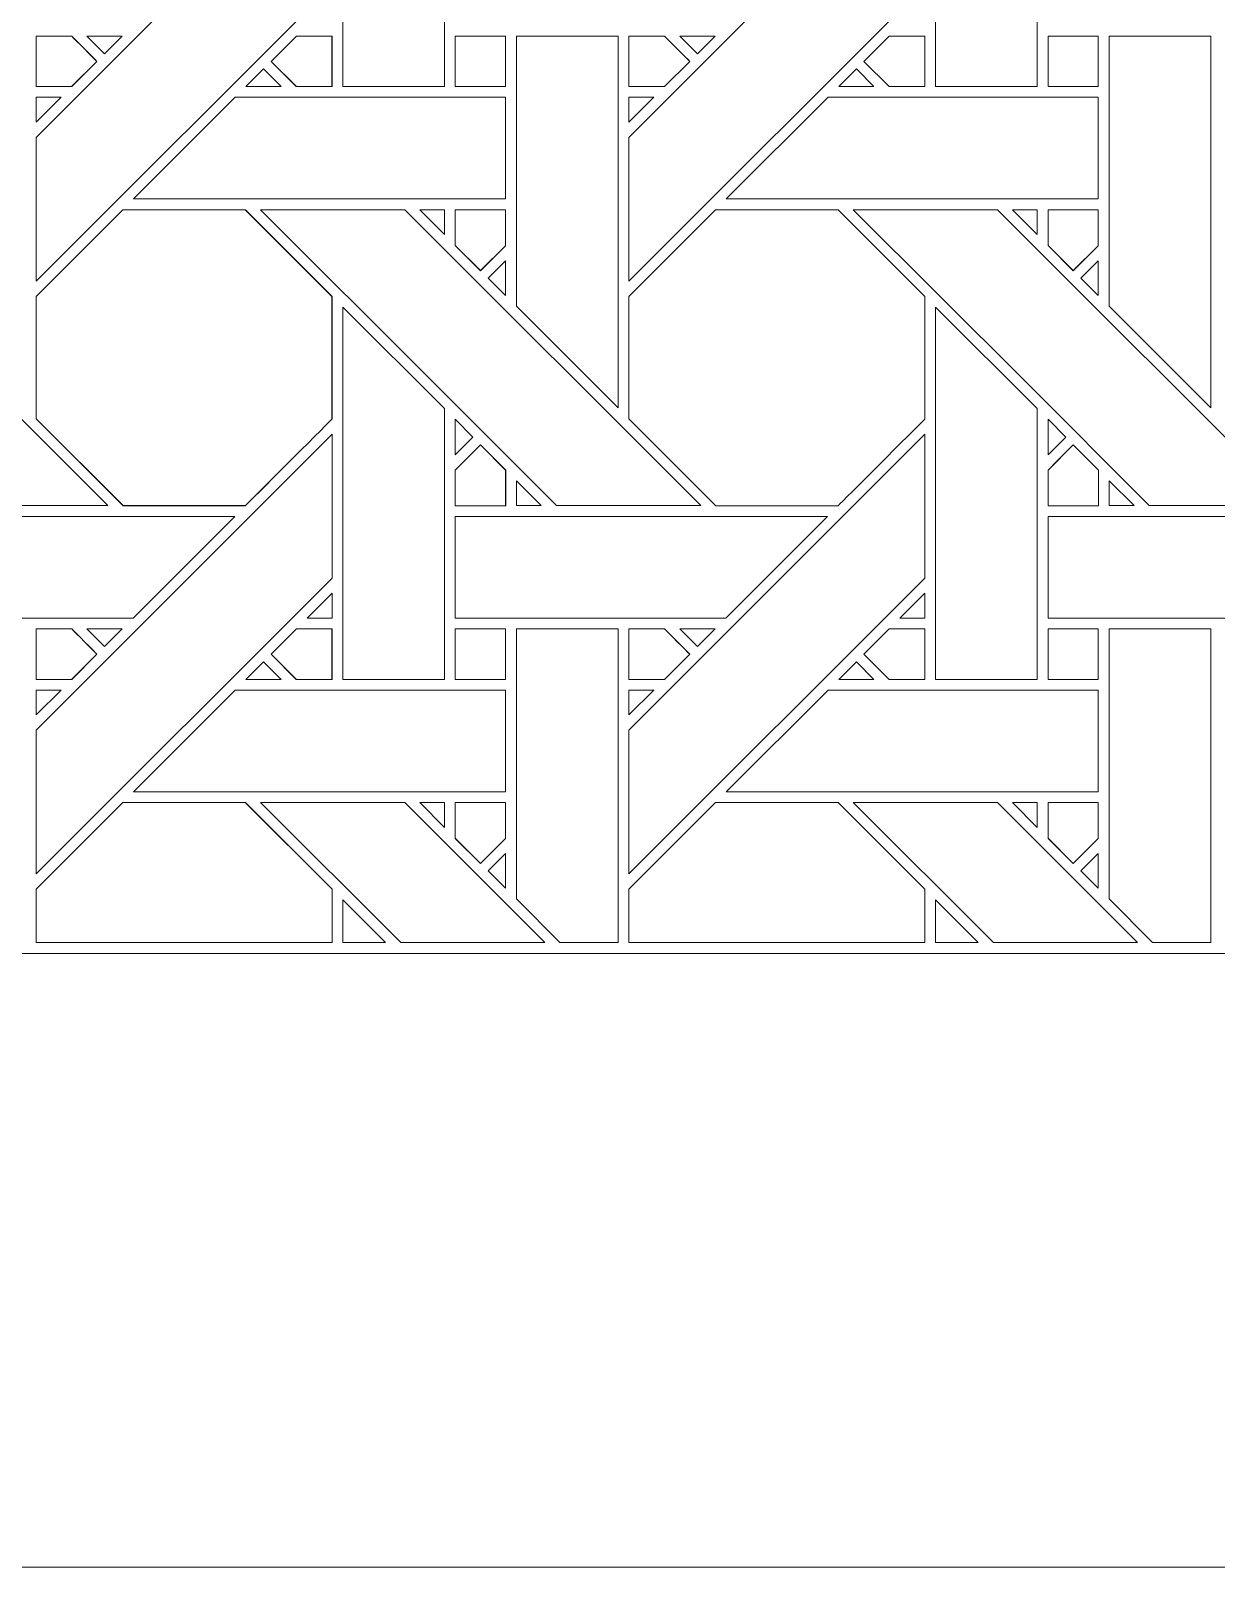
# Model space of a CAD drawing. Header units: inches. Extents: x 2.4 to 22.4, y -0.9 to 19.1.
# Drawn here: x 7.868 to 9.766, y -0.905 to 1.554 of the extents above; entities that cross this region are included whole.
import ezdxf

# ---------------------------------------------------------------- set-up
doc = ezdxf.new("R2010")
doc.units = ezdxf.units.IN
doc.header["$MEASUREMENT"] = 0
doc.layers.add('Design', color=7, linetype='Continuous', lineweight=0)

msp = doc.modelspace()

# ---------------------------------------------------------------- linework, layer by layer
at = {"layer": 'Design'}
for points, knots in [([(2.3829, 19.0948), (2.3829, 19.0948), (2.3829, -0.9052), (2.3829, -0.9052), (2.3829, -0.9052), (22.3829, -0.9052), (22.3829, -0.9052), (22.3829, -0.9052), (22.3829, 19.0948), (22.3829, 19.0948), (22.3829, 19.0948), (2.3829, 19.0948), (2.3829, 19.0948)], [0, 0, 0, 0, 1, 1, 1, 2, 2, 2, 3, 3, 3, 4, 4, 4, 4]), ([(3.3653, 18.1123), (3.3653, 18.1123), (3.3653, 0.0772), (3.3653, 0.0772), (3.3653, 0.0772), (21.4004, 0.0772), (21.4004, 0.0772), (21.4004, 0.0772), (21.4004, 18.1123), (21.4004, 18.1123), (21.4004, 18.1123), (3.3653, 18.1123), (3.3653, 18.1123)], [0, 0, 0, 0, 1, 1, 1, 2, 2, 2, 3, 3, 3, 4, 4, 4, 4]), ([(8.5303, 1.4646), (8.5303, 1.4646), (8.3676, 1.4646), (8.3676, 1.4646), (8.3676, 1.4646), (8.3676, 2.0604), (8.3676, 2.0604), (8.3676, 2.0604), (8.5303, 1.8983), (8.5303, 1.8983), (8.5303, 1.8983), (8.5303, 1.4646), (8.5303, 1.4646)], [0, 0, 0, 0, 1, 1, 1, 2, 2, 2, 3, 3, 3, 4, 4, 4, 4]), ([(9.4791, 1.4646), (9.4791, 1.4646), (9.3163, 1.4646), (9.3163, 1.4646), (9.3163, 1.4646), (9.3163, 2.0604), (9.3163, 2.0604), (9.3163, 2.0604), (9.4791, 1.8983), (9.4791, 1.8983), (9.4791, 1.8983), (9.4791, 1.4646), (9.4791, 1.4646)], [0, 0, 0, 0, 1, 1, 1, 2, 2, 2, 3, 3, 3, 4, 4, 4, 4]), ([(7.8768, 1.3833), (7.8768, 1.3833), (8.3504, 1.8569), (8.3504, 1.8569), (8.3504, 1.8569), (8.3504, 1.6268), (8.3504, 1.6268), (8.3504, 1.6268), (7.8768, 1.1532), (7.8768, 1.1532), (7.8768, 1.1532), (7.8768, 1.3833), (7.8768, 1.3833)], [0, 0, 0, 0, 1, 1, 1, 2, 2, 2, 3, 3, 3, 4, 4, 4, 4]), ([(8.8255, 1.3833), (8.8255, 1.3833), (9.2992, 1.8569), (9.2992, 1.8569), (9.2992, 1.8569), (9.2992, 1.6268), (9.2992, 1.6268), (9.2992, 1.6268), (8.8255, 1.1532), (8.8255, 1.1532), (8.8255, 1.1532), (8.8255, 1.3833), (8.8255, 1.3833)], [0, 0, 0, 0, 1, 1, 1, 2, 2, 2, 3, 3, 3, 4, 4, 4, 4]), ([(7.9337, 1.5453), (7.9389, 1.5401), (7.9696, 1.5093), (7.9741, 1.5049), (7.9741, 1.5049), (7.9336, 1.4645), (7.9336, 1.4645), (7.9336, 1.4645), (7.8767, 1.4645), (7.8767, 1.4645), (7.8767, 1.4645), (7.8767, 1.5453), (7.8767, 1.5453), (7.8767, 1.5453), (7.9337, 1.5453), (7.9337, 1.5453)], [0, 0, 0, 0, 1, 1, 1, 2, 2, 2, 3, 3, 3, 4, 4, 4, 5, 5, 5, 5]), ([(7.8768, 1.4646), (7.8768, 1.4646), (7.8768, 1.5454), (7.8768, 1.5454), (7.8768, 1.5454), (7.9338, 1.5454), (7.9338, 1.5454), (7.9391, 1.5402), (7.9698, 1.5093), (7.9742, 1.505), (7.9742, 1.505), (7.9337, 1.4646), (7.9337, 1.4646), (7.9337, 1.4646), (7.8768, 1.4646), (7.8768, 1.4646)], [0, 0, 0, 0, 1, 1, 1, 2, 2, 2, 3, 3, 3, 4, 4, 4, 5, 5, 5, 5]), ([(7.9582, 1.5454), (7.9582, 1.5454), (8.0146, 1.5454), (8.0146, 1.5454), (8.0146, 1.5454), (7.9864, 1.5172), (7.9864, 1.5172), (7.9864, 1.5172), (7.9582, 1.5454), (7.9582, 1.5454)], [0, 0, 0, 0, 1, 1, 1, 2, 2, 2, 3, 3, 3, 3]), ([(8.2932, 1.4645), (8.2932, 1.4645), (8.2529, 1.5048), (8.2529, 1.5048), (8.2529, 1.5048), (8.2933, 1.5453), (8.2933, 1.5453), (8.2933, 1.5453), (8.3503, 1.5453), (8.3503, 1.5453), (8.3503, 1.5453), (8.3503, 1.4645), (8.3503, 1.4645), (8.3503, 1.4645), (8.2932, 1.4645), (8.2932, 1.4645)], [0, 0, 0, 0, 1, 1, 1, 2, 2, 2, 3, 3, 3, 4, 4, 4, 5, 5, 5, 5]), ([(8.253, 1.505), (8.253, 1.505), (8.2934, 1.5454), (8.2934, 1.5454), (8.2934, 1.5454), (8.3504, 1.5454), (8.3504, 1.5454), (8.3504, 1.5454), (8.3504, 1.4646), (8.3504, 1.4646), (8.3504, 1.4646), (8.2933, 1.4646), (8.2933, 1.4646), (8.2933, 1.4646), (8.253, 1.505), (8.253, 1.505)], [0, 0, 0, 0, 1, 1, 1, 2, 2, 2, 3, 3, 3, 4, 4, 4, 5, 5, 5, 5]), ([(8.5475, 1.5453), (8.5475, 1.5453), (8.6278, 1.5453), (8.6278, 1.5453), (8.6278, 1.5453), (8.6278, 1.4645), (8.6278, 1.4645), (8.6278, 1.4645), (8.5475, 1.4645), (8.5475, 1.4645), (8.5475, 1.4645), (8.5475, 1.5453), (8.5475, 1.5453)], [0, 0, 0, 0, 1, 1, 1, 2, 2, 2, 3, 3, 3, 4, 4, 4, 4]), ([(8.5476, 1.4646), (8.5476, 1.4646), (8.5476, 1.5454), (8.5476, 1.5454), (8.5476, 1.5454), (8.6279, 1.5454), (8.6279, 1.5454), (8.6279, 1.5454), (8.6279, 1.4646), (8.6279, 1.4646), (8.6279, 1.4646), (8.5476, 1.4646), (8.5476, 1.4646)], [0, 0, 0, 0, 1, 1, 1, 2, 2, 2, 3, 3, 3, 4, 4, 4, 4]), ([(8.8083, 1.5454), (8.8083, 1.5454), (8.8083, 0.9503), (8.8083, 0.9503), (8.8083, 0.9503), (8.6454, 1.1132), (8.6454, 1.1132), (8.6454, 1.1132), (8.6454, 1.5454), (8.6454, 1.5454), (8.6454, 1.5454), (8.8083, 1.5454), (8.8083, 1.5454)], [0, 0, 0, 0, 1, 1, 1, 2, 2, 2, 3, 3, 3, 4, 4, 4, 4]), ([(8.8825, 1.5453), (8.8825, 1.5453), (8.9229, 1.505), (8.9229, 1.505), (8.9229, 1.505), (8.8824, 1.4645), (8.8824, 1.4645), (8.8824, 1.4645), (8.8255, 1.4645), (8.8255, 1.4645), (8.8255, 1.4645), (8.8255, 1.5453), (8.8255, 1.5453), (8.8255, 1.5453), (8.8825, 1.5453), (8.8825, 1.5453)], [0, 0, 0, 0, 1, 1, 1, 2, 2, 2, 3, 3, 3, 4, 4, 4, 5, 5, 5, 5]), ([(8.8255, 1.4645), (8.8255, 1.4645), (8.8255, 1.5453), (8.8255, 1.5453), (8.8255, 1.5453), (8.8825, 1.5453), (8.8825, 1.5453), (8.8879, 1.54), (8.9186, 1.5092), (8.9229, 1.505), (8.9229, 1.505), (8.8824, 1.4645), (8.8824, 1.4645), (8.8824, 1.4645), (8.8255, 1.4645), (8.8255, 1.4645)], [0, 0, 0, 0, 1, 1, 1, 2, 2, 2, 3, 3, 3, 4, 4, 4, 5, 5, 5, 5]), ([(8.9069, 1.5454), (8.9069, 1.5454), (8.9634, 1.5454), (8.9634, 1.5454), (8.9634, 1.5454), (8.9351, 1.5172), (8.9351, 1.5172), (8.9351, 1.5172), (8.9069, 1.5454), (8.9069, 1.5454)], [0, 0, 0, 0, 1, 1, 1, 2, 2, 2, 3, 3, 3, 3]), ([(9.242, 1.4645), (9.242, 1.4645), (9.2016, 1.5048), (9.2016, 1.5048), (9.2016, 1.5048), (9.242, 1.5453), (9.242, 1.5453), (9.242, 1.5453), (9.2991, 1.5453), (9.2991, 1.5453), (9.2991, 1.5453), (9.2991, 1.4645), (9.2991, 1.4645), (9.2991, 1.4645), (9.242, 1.4645), (9.242, 1.4645)], [0, 0, 0, 0, 1, 1, 1, 2, 2, 2, 3, 3, 3, 4, 4, 4, 5, 5, 5, 5]), ([(9.2017, 1.505), (9.2017, 1.505), (9.2421, 1.5454), (9.2421, 1.5454), (9.2421, 1.5454), (9.2992, 1.5454), (9.2992, 1.5454), (9.2992, 1.5454), (9.2992, 1.4646), (9.2992, 1.4646), (9.2992, 1.4646), (9.242, 1.4646), (9.242, 1.4646), (9.242, 1.4646), (9.2017, 1.505), (9.2017, 1.505)], [0, 0, 0, 0, 1, 1, 1, 2, 2, 2, 3, 3, 3, 4, 4, 4, 5, 5, 5, 5]), ([(9.4963, 1.5454), (9.4963, 1.5454), (9.5766, 1.5454), (9.5766, 1.5454), (9.5766, 1.5454), (9.5766, 1.4645), (9.5766, 1.4645), (9.5766, 1.4645), (9.4963, 1.4645), (9.4963, 1.4645), (9.4963, 1.4645), (9.4963, 1.5454), (9.4963, 1.5454)], [0, 0, 0, 0, 1, 1, 1, 2, 2, 2, 3, 3, 3, 4, 4, 4, 4]), ([(9.4963, 1.4645), (9.4963, 1.4645), (9.4963, 1.5454), (9.4963, 1.5454), (9.4963, 1.5454), (9.5766, 1.5454), (9.5766, 1.5454), (9.5766, 1.5454), (9.5766, 1.4645), (9.5766, 1.4645), (9.5766, 1.4645), (9.4963, 1.4645), (9.4963, 1.4645)], [0, 0, 0, 0, 1, 1, 1, 2, 2, 2, 3, 3, 3, 4, 4, 4, 4]), ([(9.7571, 1.5454), (9.7571, 1.5454), (9.7571, 0.9503), (9.7571, 0.9503), (9.7571, 0.9503), (9.5942, 1.1132), (9.5942, 1.1132), (9.5942, 1.1132), (9.5942, 1.5454), (9.5942, 1.5454), (9.5942, 1.5454), (9.7571, 1.5454), (9.7571, 1.5454)], [0, 0, 0, 0, 1, 1, 1, 2, 2, 2, 3, 3, 3, 4, 4, 4, 4]), ([(8.2691, 1.4646), (8.2691, 1.4646), (8.2126, 1.4646), (8.2126, 1.4646), (8.2126, 1.4646), (8.2409, 1.4929), (8.2409, 1.4929), (8.2409, 1.4929), (8.2691, 1.4646), (8.2691, 1.4646)], [0, 0, 0, 0, 1, 1, 1, 2, 2, 2, 3, 3, 3, 3]), ([(9.2178, 1.4646), (9.2178, 1.4646), (9.1613, 1.4646), (9.1613, 1.4646), (9.1613, 1.4646), (9.1896, 1.4929), (9.1896, 1.4929), (9.1896, 1.4929), (9.2178, 1.4646), (9.2178, 1.4646)], [0, 0, 0, 0, 1, 1, 1, 2, 2, 2, 3, 3, 3, 3]), ([(7.9166, 1.4475), (7.9166, 1.4475), (7.8768, 1.4076), (7.8768, 1.4076), (7.8768, 1.4076), (7.8768, 1.4475), (7.8768, 1.4475), (7.8768, 1.4475), (7.9166, 1.4475), (7.9166, 1.4475)], [0, 0, 0, 0, 1, 1, 1, 2, 2, 2, 3, 3, 3, 3]), ([(8.0326, 1.2847), (8.0326, 1.2847), (8.1955, 1.4475), (8.1955, 1.4475), (8.1955, 1.4475), (8.6279, 1.4475), (8.6279, 1.4475), (8.6279, 1.4475), (8.6279, 1.2847), (8.6279, 1.2847), (8.6279, 1.2847), (8.0326, 1.2847), (8.0326, 1.2847)], [0, 0, 0, 0, 1, 1, 1, 2, 2, 2, 3, 3, 3, 4, 4, 4, 4]), ([(8.8653, 1.4475), (8.8653, 1.4475), (8.8255, 1.4076), (8.8255, 1.4076), (8.8255, 1.4076), (8.8255, 1.4475), (8.8255, 1.4475), (8.8255, 1.4475), (8.8653, 1.4475), (8.8653, 1.4475)], [0, 0, 0, 0, 1, 1, 1, 2, 2, 2, 3, 3, 3, 3]), ([(8.9813, 1.2847), (8.9813, 1.2847), (9.1442, 1.4475), (9.1442, 1.4475), (9.1442, 1.4475), (9.5766, 1.4475), (9.5766, 1.4475), (9.5766, 1.4475), (9.5766, 1.2847), (9.5766, 1.2847), (9.5766, 1.2847), (8.9813, 1.2847), (8.9813, 1.2847)], [0, 0, 0, 0, 1, 1, 1, 2, 2, 2, 3, 3, 3, 4, 4, 4, 4]), ([(7.5616, 0.9938), (7.5616, 0.9938), (7.2872, 1.2675), (7.2872, 1.2675), (7.2872, 1.2675), (7.5181, 1.2675), (7.5181, 1.2675), (7.5181, 1.2675), (7.9918, 0.7939), (7.9918, 0.7939), (7.9918, 0.7939), (7.7607, 0.7939), (7.7607, 0.7939), (7.7607, 0.7939), (7.5616, 0.9938), (7.5616, 0.9938)], [0, 0, 0, 0, 1, 1, 1, 2, 2, 2, 3, 3, 3, 4, 4, 4, 5, 5, 5, 5]), ([(7.8767, 0.933), (7.8767, 0.933), (7.8767, 1.1287), (7.8767, 1.1287), (7.8767, 1.1287), (8.0154, 1.2674), (8.0154, 1.2674), (8.0154, 1.2674), (8.2116, 1.2674), (8.2116, 1.2674), (8.2116, 1.2674), (8.3503, 1.1287), (8.3503, 1.1287), (8.3503, 1.1287), (8.3503, 0.9324), (8.3503, 0.9324), (8.3325, 0.9145), (8.2206, 0.8028), (8.2116, 0.7938), (8.2116, 0.7938), (8.0159, 0.7938), (8.0159, 0.7938), (8.0159, 0.7938), (7.8767, 0.933), (7.8767, 0.933)], [0, 0, 0, 0, 1, 1, 1, 2, 2, 2, 3, 3, 3, 4, 4, 4, 5, 5, 5, 6, 6, 6, 7, 7, 7, 8, 8, 8, 8]), ([(7.8768, 0.9331), (7.8768, 0.9331), (7.8768, 1.1288), (7.8768, 1.1288), (7.8768, 1.1288), (8.0155, 1.2675), (8.0155, 1.2675), (8.0155, 1.2675), (8.2117, 1.2675), (8.2117, 1.2675), (8.2117, 1.2675), (8.3504, 1.1288), (8.3504, 1.1288), (8.3504, 1.1288), (8.3504, 0.9326), (8.3504, 0.9326), (8.3324, 0.9144), (8.2205, 0.8027), (8.2117, 0.7939), (8.2117, 0.7939), (8.016, 0.7939), (8.016, 0.7939), (8.016, 0.7939), (7.8768, 0.9331), (7.8768, 0.9331)], [0, 0, 0, 0, 1, 1, 1, 2, 2, 2, 3, 3, 3, 4, 4, 4, 5, 5, 5, 6, 6, 6, 7, 7, 7, 8, 8, 8, 8]), ([(8.5103, 0.9938), (8.5103, 0.9938), (8.2359, 1.2675), (8.2359, 1.2675), (8.2359, 1.2675), (8.4669, 1.2675), (8.4669, 1.2675), (8.4669, 1.2675), (8.9405, 0.7939), (8.9405, 0.7939), (8.9405, 0.7939), (8.7095, 0.7939), (8.7095, 0.7939), (8.7095, 0.7939), (8.5103, 0.9938), (8.5103, 0.9938)], [0, 0, 0, 0, 1, 1, 1, 2, 2, 2, 3, 3, 3, 4, 4, 4, 5, 5, 5, 5]), ([(8.5304, 1.2675), (8.5304, 1.2675), (8.5304, 1.2277), (8.5304, 1.2277), (8.5304, 1.2277), (8.491, 1.2675), (8.491, 1.2675), (8.491, 1.2675), (8.5304, 1.2675), (8.5304, 1.2675)], [0, 0, 0, 0, 1, 1, 1, 2, 2, 2, 3, 3, 3, 3]), ([(8.6278, 1.2674), (8.6278, 1.2674), (8.6278, 1.2098), (8.6278, 1.2098), (8.6278, 1.2098), (8.5879, 1.1698), (8.5879, 1.1698), (8.5879, 1.1698), (8.5475, 1.2102), (8.5475, 1.2102), (8.5475, 1.2102), (8.5475, 1.2674), (8.5475, 1.2674), (8.5475, 1.2674), (8.6278, 1.2674), (8.6278, 1.2674)], [0, 0, 0, 0, 1, 1, 1, 2, 2, 2, 3, 3, 3, 4, 4, 4, 5, 5, 5, 5]), ([(8.588, 1.17), (8.588, 1.17), (8.5476, 1.2103), (8.5476, 1.2103), (8.5476, 1.2103), (8.5476, 1.2675), (8.5476, 1.2675), (8.5476, 1.2675), (8.6279, 1.2675), (8.6279, 1.2675), (8.6279, 1.2675), (8.6279, 1.2099), (8.6279, 1.2099), (8.6279, 1.2099), (8.588, 1.17), (8.588, 1.17)], [0, 0, 0, 0, 1, 1, 1, 2, 2, 2, 3, 3, 3, 4, 4, 4, 5, 5, 5, 5]), ([(8.8254, 0.933), (8.8254, 0.933), (8.8254, 1.1287), (8.8254, 1.1287), (8.8254, 1.1287), (8.9641, 1.2674), (8.9641, 1.2674), (8.9641, 1.2674), (9.1603, 1.2674), (9.1603, 1.2674), (9.1603, 1.2674), (9.2991, 1.1287), (9.2991, 1.1287), (9.2991, 1.1287), (9.2991, 0.9325), (9.2991, 0.9325), (9.2813, 0.9146), (9.1694, 0.8028), (9.1604, 0.7938), (9.1604, 0.7938), (8.9647, 0.7938), (8.9647, 0.7938), (8.9647, 0.7938), (8.8254, 0.933), (8.8254, 0.933)], [0, 0, 0, 0, 1, 1, 1, 2, 2, 2, 3, 3, 3, 4, 4, 4, 5, 5, 5, 6, 6, 6, 7, 7, 7, 8, 8, 8, 8]), ([(8.8255, 0.9331), (8.8255, 0.9331), (8.8255, 1.1288), (8.8255, 1.1288), (8.8255, 1.1288), (8.9642, 1.2675), (8.9642, 1.2675), (8.9642, 1.2675), (9.1604, 1.2675), (9.1604, 1.2675), (9.1604, 1.2675), (9.2991, 1.1287), (9.2991, 1.1287), (9.2991, 1.1287), (9.2991, 0.9325), (9.2991, 0.9325), (9.2813, 0.9146), (9.1694, 0.8028), (9.1604, 0.7938), (9.1604, 0.7938), (8.9647, 0.7938), (8.9647, 0.7938), (8.9647, 0.7938), (8.8255, 0.9331), (8.8255, 0.9331)], [0, 0, 0, 0, 1, 1, 1, 2, 2, 2, 3, 3, 3, 4, 4, 4, 5, 5, 5, 6, 6, 6, 7, 7, 7, 8, 8, 8, 8]), ([(9.459, 0.9938), (9.459, 0.9938), (9.1847, 1.2675), (9.1847, 1.2675), (9.1847, 1.2675), (9.4156, 1.2675), (9.4156, 1.2675), (9.4156, 1.2675), (9.8892, 0.7939), (9.8892, 0.7939), (9.8892, 0.7939), (9.6582, 0.7939), (9.6582, 0.7939), (9.6582, 0.7939), (9.459, 0.9938), (9.459, 0.9938)], [0, 0, 0, 0, 1, 1, 1, 2, 2, 2, 3, 3, 3, 4, 4, 4, 5, 5, 5, 5]), ([(9.4791, 1.2675), (9.4791, 1.2675), (9.4791, 1.2277), (9.4791, 1.2277), (9.4791, 1.2277), (9.4397, 1.2675), (9.4397, 1.2675), (9.4397, 1.2675), (9.4791, 1.2675), (9.4791, 1.2675)], [0, 0, 0, 0, 1, 1, 1, 2, 2, 2, 3, 3, 3, 3]), ([(9.5766, 1.2675), (9.5766, 1.2675), (9.5766, 1.2099), (9.5766, 1.2099), (9.5766, 1.2099), (9.5366, 1.1698), (9.5366, 1.1698), (9.5366, 1.1698), (9.4963, 1.2102), (9.4963, 1.2102), (9.4963, 1.2102), (9.4963, 1.2675), (9.4963, 1.2675), (9.4963, 1.2675), (9.5766, 1.2675), (9.5766, 1.2675)], [0, 0, 0, 0, 1, 1, 1, 2, 2, 2, 3, 3, 3, 4, 4, 4, 5, 5, 5, 5]), ([(9.5367, 1.17), (9.5367, 1.17), (9.4963, 1.2102), (9.4963, 1.2102), (9.4963, 1.2102), (9.4963, 1.2675), (9.4963, 1.2675), (9.4963, 1.2675), (9.5766, 1.2675), (9.5766, 1.2675), (9.5766, 1.2675), (9.5766, 1.2099), (9.5766, 1.2099), (9.5766, 1.2099), (9.5367, 1.17), (9.5367, 1.17)], [0, 0, 0, 0, 1, 1, 1, 2, 2, 2, 3, 3, 3, 4, 4, 4, 5, 5, 5, 5]), ([(8.6279, 1.1857), (8.6279, 1.1857), (8.6279, 1.1305), (8.6279, 1.1305), (8.6279, 1.1305), (8.6001, 1.1579), (8.6001, 1.1579), (8.6001, 1.1579), (8.6279, 1.1857), (8.6279, 1.1857)], [0, 0, 0, 0, 1, 1, 1, 2, 2, 2, 3, 3, 3, 3]), ([(9.5766, 1.1857), (9.5766, 1.1857), (9.5766, 1.1305), (9.5766, 1.1305), (9.5766, 1.1305), (9.5488, 1.1579), (9.5488, 1.1579), (9.5488, 1.1579), (9.5766, 1.1857), (9.5766, 1.1857)], [0, 0, 0, 0, 1, 1, 1, 2, 2, 2, 3, 3, 3, 3]), ([(8.5303, 0.5159), (8.5303, 0.5159), (8.3676, 0.5159), (8.3676, 0.5159), (8.3676, 0.5159), (8.3676, 1.1117), (8.3676, 1.1117), (8.3676, 1.1117), (8.5303, 0.9495), (8.5303, 0.9495), (8.5303, 0.9495), (8.5303, 0.5159), (8.5303, 0.5159)], [0, 0, 0, 0, 1, 1, 1, 2, 2, 2, 3, 3, 3, 4, 4, 4, 4]), ([(9.4791, 0.5159), (9.4791, 0.5159), (9.3163, 0.5159), (9.3163, 0.5159), (9.3163, 0.5159), (9.3163, 1.1117), (9.3163, 1.1117), (9.3163, 1.1117), (9.4791, 0.9495), (9.4791, 0.9495), (9.4791, 0.9495), (9.4791, 0.5159), (9.4791, 0.5159)], [0, 0, 0, 0, 1, 1, 1, 2, 2, 2, 3, 3, 3, 4, 4, 4, 4]), ([(8.5476, 0.8753), (8.5476, 0.8753), (8.5476, 0.9321), (8.5476, 0.9321), (8.5476, 0.9321), (8.5758, 0.9035), (8.5758, 0.9035), (8.5758, 0.9035), (8.5476, 0.8753), (8.5476, 0.8753)], [0, 0, 0, 0, 1, 1, 1, 2, 2, 2, 3, 3, 3, 3]), ([(9.4964, 0.8753), (9.4964, 0.8753), (9.4964, 0.9321), (9.4964, 0.9321), (9.4964, 0.9321), (9.5246, 0.9035), (9.5246, 0.9035), (9.5246, 0.9035), (9.4964, 0.8753), (9.4964, 0.8753)], [0, 0, 0, 0, 1, 1, 1, 2, 2, 2, 3, 3, 3, 3]), ([(7.8768, 0.4345), (7.8768, 0.4345), (8.3504, 0.9081), (8.3504, 0.9081), (8.3504, 0.9081), (8.3504, 0.6781), (8.3504, 0.6781), (8.3504, 0.6781), (7.8768, 0.2044), (7.8768, 0.2044), (7.8768, 0.2044), (7.8768, 0.4345), (7.8768, 0.4345)], [0, 0, 0, 0, 1, 1, 1, 2, 2, 2, 3, 3, 3, 4, 4, 4, 4]), ([(8.5475, 0.7935), (8.5475, 0.7935), (8.5475, 0.8508), (8.5475, 0.8508), (8.5475, 0.8508), (8.5879, 0.8911), (8.5879, 0.8911), (8.5879, 0.8911), (8.6282, 0.8508), (8.6282, 0.8508), (8.6282, 0.8508), (8.6282, 0.7935), (8.6282, 0.7935), (8.6282, 0.7935), (8.5475, 0.7935), (8.5475, 0.7935)], [0, 0, 0, 0, 1, 1, 1, 2, 2, 2, 3, 3, 3, 4, 4, 4, 5, 5, 5, 5]), ([(8.588, 0.8913), (8.588, 0.8913), (8.6283, 0.8509), (8.6283, 0.8509), (8.6283, 0.8509), (8.6283, 0.7937), (8.6283, 0.7937), (8.6283, 0.7937), (8.5476, 0.7937), (8.5476, 0.7937), (8.5476, 0.7937), (8.5476, 0.8509), (8.5476, 0.8509), (8.5476, 0.8509), (8.588, 0.8913), (8.588, 0.8913)], [0, 0, 0, 0, 1, 1, 1, 2, 2, 2, 3, 3, 3, 4, 4, 4, 5, 5, 5, 5]), ([(8.8255, 0.4345), (8.8255, 0.4345), (9.2992, 0.9081), (9.2992, 0.9081), (9.2992, 0.9081), (9.2992, 0.6781), (9.2992, 0.6781), (9.2992, 0.6781), (8.8255, 0.2044), (8.8255, 0.2044), (8.8255, 0.2044), (8.8255, 0.4345), (8.8255, 0.4345)], [0, 0, 0, 0, 1, 1, 1, 2, 2, 2, 3, 3, 3, 4, 4, 4, 4]), ([(9.4963, 0.7936), (9.4963, 0.7936), (9.4963, 0.8509), (9.4963, 0.8509), (9.4963, 0.8509), (9.5367, 0.8912), (9.5367, 0.8912), (9.5367, 0.8912), (9.577, 0.8509), (9.577, 0.8509), (9.577, 0.8509), (9.577, 0.7936), (9.577, 0.7936), (9.577, 0.7936), (9.4963, 0.7936), (9.4963, 0.7936)], [0, 0, 0, 0, 1, 1, 1, 2, 2, 2, 3, 3, 3, 4, 4, 4, 5, 5, 5, 5]), ([(9.5098, 0.8644), (9.5098, 0.8644), (9.5367, 0.8912), (9.5367, 0.8912), (9.5367, 0.8912), (9.577, 0.8509), (9.577, 0.8509), (9.577, 0.8509), (9.577, 0.7936), (9.577, 0.7936), (9.577, 0.7936), (9.4963, 0.7936), (9.4963, 0.7936), (9.4963, 0.7936), (9.4963, 0.8509), (9.4963, 0.8509), (9.4963, 0.8509), (9.5098, 0.8644), (9.5098, 0.8644)], [0, 0, 0, 0, 1, 1, 1, 2, 2, 2, 3, 3, 3, 4, 4, 4, 5, 5, 5, 6, 6, 6, 6]), ([(8.6853, 0.7939), (8.6853, 0.7939), (8.6455, 0.7939), (8.6455, 0.7939), (8.6455, 0.7939), (8.6455, 0.8336), (8.6455, 0.8336), (8.6455, 0.8336), (8.6853, 0.7939), (8.6853, 0.7939)], [0, 0, 0, 0, 1, 1, 1, 2, 2, 2, 3, 3, 3, 3]), ([(9.634, 0.7939), (9.634, 0.7939), (9.5943, 0.7939), (9.5943, 0.7939), (9.5943, 0.7939), (9.5943, 0.8336), (9.5943, 0.8336), (9.5943, 0.8336), (9.634, 0.7939), (9.634, 0.7939)], [0, 0, 0, 0, 1, 1, 1, 2, 2, 2, 3, 3, 3, 3]), ([(7.5989, 0.6139), (7.5989, 0.6139), (7.5989, 0.7766), (7.5989, 0.7766), (7.5989, 0.7766), (8.1946, 0.7766), (8.1946, 0.7766), (8.1946, 0.7766), (8.0319, 0.6139), (8.0319, 0.6139), (8.0319, 0.6139), (7.5989, 0.6139), (7.5989, 0.6139)], [0, 0, 0, 0, 1, 1, 1, 2, 2, 2, 3, 3, 3, 4, 4, 4, 4]), ([(8.5476, 0.6139), (8.5476, 0.6139), (8.5476, 0.7766), (8.5476, 0.7766), (8.5476, 0.7766), (9.1433, 0.7766), (9.1433, 0.7766), (9.1433, 0.7766), (8.9806, 0.6139), (8.9806, 0.6139), (8.9806, 0.6139), (8.5476, 0.6139), (8.5476, 0.6139)], [0, 0, 0, 0, 1, 1, 1, 2, 2, 2, 3, 3, 3, 4, 4, 4, 4]), ([(9.4964, 0.6139), (9.4964, 0.6139), (9.4964, 0.7766), (9.4964, 0.7766), (9.4964, 0.7766), (10.0921, 0.7766), (10.0921, 0.7766), (10.0921, 0.7766), (9.9293, 0.6139), (9.9293, 0.6139), (9.9293, 0.6139), (9.4964, 0.6139), (9.4964, 0.6139)], [0, 0, 0, 0, 1, 1, 1, 2, 2, 2, 3, 3, 3, 4, 4, 4, 4]), ([(8.3107, 0.6139), (8.3107, 0.6139), (8.3504, 0.6537), (8.3504, 0.6537), (8.3504, 0.6537), (8.3504, 0.6139), (8.3504, 0.6139), (8.3504, 0.6139), (8.3107, 0.6139), (8.3107, 0.6139)], [0, 0, 0, 0, 1, 1, 1, 2, 2, 2, 3, 3, 3, 3]), ([(9.2992, 0.6537), (9.2992, 0.6537), (9.2992, 0.6139), (9.2992, 0.6139), (9.2992, 0.6139), (9.2594, 0.6139), (9.2594, 0.6139), (9.2594, 0.6139), (9.2992, 0.6537), (9.2992, 0.6537)], [0, 0, 0, 0, 1, 1, 1, 2, 2, 2, 3, 3, 3, 3]), ([(7.9741, 0.5562), (7.9741, 0.5562), (7.9336, 0.5157), (7.9336, 0.5157), (7.9336, 0.5157), (7.8767, 0.5157), (7.8767, 0.5157), (7.8767, 0.5157), (7.8767, 0.5965), (7.8767, 0.5965), (7.8767, 0.5965), (7.9337, 0.5965), (7.9337, 0.5965), (7.9389, 0.5914), (7.9696, 0.5606), (7.9741, 0.5562)], [0, 0, 0, 0, 1, 1, 1, 2, 2, 2, 3, 3, 3, 4, 4, 4, 5, 5, 5, 5]), ([(7.8768, 0.5159), (7.8768, 0.5159), (7.8768, 0.5966), (7.8768, 0.5966), (7.8768, 0.5966), (7.9338, 0.5966), (7.9338, 0.5966), (7.9391, 0.5914), (7.9698, 0.5606), (7.9742, 0.5563), (7.9742, 0.5563), (7.9337, 0.5159), (7.9337, 0.5159), (7.9337, 0.5159), (7.8768, 0.5159), (7.8768, 0.5159)], [0, 0, 0, 0, 1, 1, 1, 2, 2, 2, 3, 3, 3, 4, 4, 4, 5, 5, 5, 5]), ([(7.9582, 0.5966), (7.9582, 0.5966), (8.0146, 0.5966), (8.0146, 0.5966), (8.0146, 0.5966), (7.9864, 0.5685), (7.9864, 0.5685), (7.9864, 0.5685), (7.9582, 0.5966), (7.9582, 0.5966)], [0, 0, 0, 0, 1, 1, 1, 2, 2, 2, 3, 3, 3, 3]), ([(8.2933, 0.5965), (8.2933, 0.5965), (8.3503, 0.5965), (8.3503, 0.5965), (8.3503, 0.5965), (8.3503, 0.5157), (8.3503, 0.5157), (8.3503, 0.5157), (8.2932, 0.5157), (8.2932, 0.5157), (8.2932, 0.5157), (8.2529, 0.5561), (8.2529, 0.5561), (8.2529, 0.5561), (8.2933, 0.5965), (8.2933, 0.5965)], [0, 0, 0, 0, 1, 1, 1, 2, 2, 2, 3, 3, 3, 4, 4, 4, 5, 5, 5, 5]), ([(8.253, 0.5562), (8.253, 0.5562), (8.2934, 0.5967), (8.2934, 0.5967), (8.2934, 0.5967), (8.3504, 0.5967), (8.3504, 0.5967), (8.3504, 0.5967), (8.3504, 0.5159), (8.3504, 0.5159), (8.3504, 0.5159), (8.2933, 0.5159), (8.2933, 0.5159), (8.2933, 0.5159), (8.253, 0.5562), (8.253, 0.5562)], [0, 0, 0, 0, 1, 1, 1, 2, 2, 2, 3, 3, 3, 4, 4, 4, 5, 5, 5, 5]), ([(8.5475, 0.5157), (8.5475, 0.5157), (8.5475, 0.5965), (8.5475, 0.5965), (8.5475, 0.5965), (8.6278, 0.5965), (8.6278, 0.5965), (8.6278, 0.5965), (8.6278, 0.5157), (8.6278, 0.5157), (8.6278, 0.5157), (8.5475, 0.5157), (8.5475, 0.5157)], [0, 0, 0, 0, 1, 1, 1, 2, 2, 2, 3, 3, 3, 4, 4, 4, 4]), ([(8.5476, 0.5159), (8.5476, 0.5159), (8.5476, 0.5966), (8.5476, 0.5966), (8.5476, 0.5966), (8.6279, 0.5966), (8.6279, 0.5966), (8.6279, 0.5966), (8.6279, 0.5159), (8.6279, 0.5159), (8.6279, 0.5159), (8.5476, 0.5159), (8.5476, 0.5159)], [0, 0, 0, 0, 1, 1, 1, 2, 2, 2, 3, 3, 3, 4, 4, 4, 4]), ([(8.7151, 0.0948), (8.7151, 0.0948), (8.6454, 0.1645), (8.6454, 0.1645), (8.6454, 0.1645), (8.6454, 0.5966), (8.6454, 0.5966), (8.6454, 0.5966), (8.8083, 0.5966), (8.8083, 0.5966), (8.8083, 0.5966), (8.8083, 0.0948), (8.8083, 0.0948), (8.8083, 0.0948), (8.7151, 0.0948), (8.7151, 0.0948)], [0, 0, 0, 0, 1, 1, 1, 2, 2, 2, 3, 3, 3, 4, 4, 4, 5, 5, 5, 5]), ([(8.9228, 0.5562), (8.9228, 0.5562), (8.8824, 0.5157), (8.8824, 0.5157), (8.8824, 0.5157), (8.8254, 0.5157), (8.8254, 0.5157), (8.8254, 0.5157), (8.8254, 0.5965), (8.8254, 0.5965), (8.8254, 0.5965), (8.8825, 0.5965), (8.8825, 0.5965), (8.8876, 0.5914), (8.9184, 0.5606), (8.9228, 0.5562)], [0, 0, 0, 0, 1, 1, 1, 2, 2, 2, 3, 3, 3, 4, 4, 4, 5, 5, 5, 5]), ([(8.8255, 0.5159), (8.8255, 0.5159), (8.8255, 0.5966), (8.8255, 0.5966), (8.8255, 0.5966), (8.8826, 0.5966), (8.8826, 0.5966), (8.8879, 0.5913), (8.9187, 0.5605), (8.9229, 0.5563), (8.9229, 0.5563), (8.8825, 0.5159), (8.8825, 0.5159), (8.8825, 0.5159), (8.8255, 0.5159), (8.8255, 0.5159)], [0, 0, 0, 0, 1, 1, 1, 2, 2, 2, 3, 3, 3, 4, 4, 4, 5, 5, 5, 5]), ([(8.9069, 0.5966), (8.9069, 0.5966), (8.9634, 0.5966), (8.9634, 0.5966), (8.9634, 0.5966), (8.9351, 0.5685), (8.9351, 0.5685), (8.9351, 0.5685), (8.9069, 0.5966), (8.9069, 0.5966)], [0, 0, 0, 0, 1, 1, 1, 2, 2, 2, 3, 3, 3, 3]), ([(9.242, 0.5965), (9.242, 0.5965), (9.2991, 0.5965), (9.2991, 0.5965), (9.2991, 0.5965), (9.2991, 0.5157), (9.2991, 0.5157), (9.2991, 0.5157), (9.242, 0.5157), (9.242, 0.5157), (9.242, 0.5157), (9.2016, 0.5561), (9.2016, 0.5561), (9.2016, 0.5561), (9.242, 0.5965), (9.242, 0.5965)], [0, 0, 0, 0, 1, 1, 1, 2, 2, 2, 3, 3, 3, 4, 4, 4, 5, 5, 5, 5]), ([(9.2017, 0.5562), (9.2017, 0.5562), (9.2421, 0.5967), (9.2421, 0.5967), (9.2421, 0.5967), (9.2992, 0.5967), (9.2992, 0.5967), (9.2992, 0.5967), (9.2992, 0.5159), (9.2992, 0.5159), (9.2992, 0.5159), (9.2421, 0.5159), (9.2421, 0.5159), (9.2421, 0.5159), (9.2017, 0.5562), (9.2017, 0.5562)], [0, 0, 0, 0, 1, 1, 1, 2, 2, 2, 3, 3, 3, 4, 4, 4, 5, 5, 5, 5]), ([(9.4963, 0.5157), (9.4963, 0.5157), (9.4963, 0.5965), (9.4963, 0.5965), (9.4963, 0.5965), (9.5765, 0.5965), (9.5765, 0.5965), (9.5765, 0.5965), (9.5765, 0.5157), (9.5765, 0.5157), (9.5765, 0.5157), (9.4963, 0.5157), (9.4963, 0.5157)], [0, 0, 0, 0, 1, 1, 1, 2, 2, 2, 3, 3, 3, 4, 4, 4, 4]), ([(9.4964, 0.5159), (9.4964, 0.5159), (9.4964, 0.5966), (9.4964, 0.5966), (9.4964, 0.5966), (9.5766, 0.5966), (9.5766, 0.5966), (9.5766, 0.5966), (9.5766, 0.5159), (9.5766, 0.5159), (9.5766, 0.5159), (9.4964, 0.5159), (9.4964, 0.5159)], [0, 0, 0, 0, 1, 1, 1, 2, 2, 2, 3, 3, 3, 4, 4, 4, 4]), ([(9.6638, 0.0948), (9.6638, 0.0948), (9.5942, 0.1645), (9.5942, 0.1645), (9.5942, 0.1645), (9.5942, 0.5966), (9.5942, 0.5966), (9.5942, 0.5966), (9.7571, 0.5966), (9.7571, 0.5966), (9.7571, 0.5966), (9.7571, 0.0948), (9.7571, 0.0948), (9.7571, 0.0948), (9.6638, 0.0948), (9.6638, 0.0948)], [0, 0, 0, 0, 1, 1, 1, 2, 2, 2, 3, 3, 3, 4, 4, 4, 5, 5, 5, 5]), ([(8.2691, 0.5159), (8.2691, 0.5159), (8.2126, 0.5159), (8.2126, 0.5159), (8.2126, 0.5159), (8.2408, 0.5441), (8.2408, 0.5441), (8.2408, 0.5441), (8.2691, 0.5159), (8.2691, 0.5159)], [0, 0, 0, 0, 1, 1, 1, 2, 2, 2, 3, 3, 3, 3]), ([(9.2178, 0.5159), (9.2178, 0.5159), (9.1613, 0.5159), (9.1613, 0.5159), (9.1613, 0.5159), (9.1896, 0.5441), (9.1896, 0.5441), (9.1896, 0.5441), (9.2178, 0.5159), (9.2178, 0.5159)], [0, 0, 0, 0, 1, 1, 1, 2, 2, 2, 3, 3, 3, 3]), ([(7.9166, 0.4987), (7.9166, 0.4987), (7.8768, 0.4589), (7.8768, 0.4589), (7.8768, 0.4589), (7.8768, 0.4987), (7.8768, 0.4987), (7.8768, 0.4987), (7.9166, 0.4987), (7.9166, 0.4987)], [0, 0, 0, 0, 1, 1, 1, 2, 2, 2, 3, 3, 3, 3]), ([(8.0326, 0.3359), (8.0326, 0.3359), (8.1954, 0.4987), (8.1954, 0.4987), (8.1954, 0.4987), (8.6279, 0.4987), (8.6279, 0.4987), (8.6279, 0.4987), (8.6279, 0.3359), (8.6279, 0.3359), (8.6279, 0.3359), (8.0326, 0.3359), (8.0326, 0.3359)], [0, 0, 0, 0, 1, 1, 1, 2, 2, 2, 3, 3, 3, 4, 4, 4, 4]), ([(8.8653, 0.4987), (8.8653, 0.4987), (8.8255, 0.4589), (8.8255, 0.4589), (8.8255, 0.4589), (8.8255, 0.4987), (8.8255, 0.4987), (8.8255, 0.4987), (8.8653, 0.4987), (8.8653, 0.4987)], [0, 0, 0, 0, 1, 1, 1, 2, 2, 2, 3, 3, 3, 3]), ([(8.9813, 0.3359), (8.9813, 0.3359), (9.1442, 0.4987), (9.1442, 0.4987), (9.1442, 0.4987), (9.5766, 0.4987), (9.5766, 0.4987), (9.5766, 0.4987), (9.5766, 0.3359), (9.5766, 0.3359), (9.5766, 0.3359), (8.9813, 0.3359), (8.9813, 0.3359)], [0, 0, 0, 0, 1, 1, 1, 2, 2, 2, 3, 3, 3, 4, 4, 4, 4]), ([(7.8767, 0.0948), (7.8767, 0.0948), (7.8767, 0.1801), (7.8767, 0.1801), (7.8767, 0.1801), (8.0155, 0.3188), (8.0155, 0.3188), (8.0155, 0.3188), (8.2117, 0.3188), (8.2117, 0.3188), (8.2117, 0.3188), (8.3504, 0.1801), (8.3504, 0.1801), (8.3504, 0.1801), (8.3504, 0.0948), (8.3504, 0.0948), (8.3504, 0.0948), (7.8767, 0.0948), (7.8767, 0.0948)], [0, 0, 0, 0, 1, 1, 1, 2, 2, 2, 3, 3, 3, 4, 4, 4, 5, 5, 5, 6, 6, 6, 6]), ([(7.8767, 0.1799), (7.8767, 0.1799), (8.0154, 0.3186), (8.0154, 0.3186), (8.0154, 0.3186), (8.2116, 0.3186), (8.2116, 0.3186), (8.2116, 0.3186), (8.3504, 0.1799), (8.3504, 0.1799), (8.3504, 0.1799), (8.3504, 0.0948), (8.3504, 0.0948), (8.3504, 0.0948), (7.8767, 0.0948), (7.8767, 0.0948), (7.8767, 0.0948), (7.8767, 0.1799), (7.8767, 0.1799)], [0, 0, 0, 0, 1, 1, 1, 2, 2, 2, 3, 3, 3, 4, 4, 4, 5, 5, 5, 6, 6, 6, 6]), ([(8.2359, 0.3188), (8.2359, 0.3188), (8.4669, 0.3188), (8.4669, 0.3188), (8.4669, 0.3188), (8.6909, 0.0948), (8.6909, 0.0948), (8.6909, 0.0948), (8.4605, 0.0948), (8.4605, 0.0948), (8.4605, 0.0948), (8.2359, 0.3188), (8.2359, 0.3188)], [0, 0, 0, 0, 1, 1, 1, 2, 2, 2, 3, 3, 3, 4, 4, 4, 4]), ([(8.5304, 0.3188), (8.5304, 0.3188), (8.5304, 0.279), (8.5304, 0.279), (8.5304, 0.279), (8.491, 0.3188), (8.491, 0.3188), (8.491, 0.3188), (8.5304, 0.3188), (8.5304, 0.3188)], [0, 0, 0, 0, 1, 1, 1, 2, 2, 2, 3, 3, 3, 3]), ([(8.6278, 0.3186), (8.6278, 0.3186), (8.6278, 0.261), (8.6278, 0.261), (8.6278, 0.261), (8.5879, 0.2211), (8.5879, 0.2211), (8.5879, 0.2211), (8.5475, 0.2614), (8.5475, 0.2614), (8.5475, 0.2614), (8.5475, 0.3186), (8.5475, 0.3186), (8.5475, 0.3186), (8.6278, 0.3186), (8.6278, 0.3186)], [0, 0, 0, 0, 1, 1, 1, 2, 2, 2, 3, 3, 3, 4, 4, 4, 5, 5, 5, 5]), ([(8.588, 0.2212), (8.588, 0.2212), (8.5476, 0.2616), (8.5476, 0.2616), (8.5476, 0.2616), (8.5476, 0.3188), (8.5476, 0.3188), (8.5476, 0.3188), (8.6279, 0.3188), (8.6279, 0.3188), (8.6279, 0.3188), (8.6279, 0.2612), (8.6279, 0.2612), (8.6279, 0.2612), (8.588, 0.2212), (8.588, 0.2212)], [0, 0, 0, 0, 1, 1, 1, 2, 2, 2, 3, 3, 3, 4, 4, 4, 5, 5, 5, 5]), ([(8.8254, 0.0948), (8.8254, 0.0948), (8.8254, 0.1801), (8.8254, 0.1801), (8.8254, 0.1801), (8.9642, 0.3188), (8.9642, 0.3188), (8.9642, 0.3188), (9.1604, 0.3188), (9.1604, 0.3188), (9.1604, 0.3188), (9.2991, 0.1801), (9.2991, 0.1801), (9.2991, 0.1801), (9.2991, 0.0948), (9.2991, 0.0948), (9.2991, 0.0948), (8.8254, 0.0948), (8.8254, 0.0948)], [0, 0, 0, 0, 1, 1, 1, 2, 2, 2, 3, 3, 3, 4, 4, 4, 5, 5, 5, 6, 6, 6, 6]), ([(8.8254, 0.1799), (8.8254, 0.1799), (8.9641, 0.3186), (8.9641, 0.3186), (8.9641, 0.3186), (9.1603, 0.3186), (9.1603, 0.3186), (9.1603, 0.3186), (9.2991, 0.1799), (9.2991, 0.1799), (9.2991, 0.1799), (9.2991, 0.0948), (9.2991, 0.0948), (9.2991, 0.0948), (8.8254, 0.0948), (8.8254, 0.0948), (8.8254, 0.0948), (8.8254, 0.1799), (8.8254, 0.1799)], [0, 0, 0, 0, 1, 1, 1, 2, 2, 2, 3, 3, 3, 4, 4, 4, 5, 5, 5, 6, 6, 6, 6]), ([(9.1847, 0.3188), (9.1847, 0.3188), (9.4156, 0.3188), (9.4156, 0.3188), (9.4156, 0.3188), (9.6396, 0.0948), (9.6396, 0.0948), (9.6396, 0.0948), (9.4092, 0.0948), (9.4092, 0.0948), (9.4092, 0.0948), (9.1847, 0.3188), (9.1847, 0.3188)], [0, 0, 0, 0, 1, 1, 1, 2, 2, 2, 3, 3, 3, 4, 4, 4, 4]), ([(9.4791, 0.3188), (9.4791, 0.3188), (9.4791, 0.279), (9.4791, 0.279), (9.4791, 0.279), (9.4397, 0.3188), (9.4397, 0.3188), (9.4397, 0.3188), (9.4791, 0.3188), (9.4791, 0.3188)], [0, 0, 0, 0, 1, 1, 1, 2, 2, 2, 3, 3, 3, 3]), ([(9.5367, 0.2212), (9.5367, 0.2212), (9.4963, 0.2616), (9.4963, 0.2616), (9.4963, 0.2616), (9.4963, 0.3188), (9.4963, 0.3188), (9.4963, 0.3188), (9.5766, 0.3188), (9.5766, 0.3188), (9.5766, 0.3188), (9.5766, 0.2612), (9.5766, 0.2612), (9.5766, 0.2612), (9.5367, 0.2212), (9.5367, 0.2212)], [0, 0, 0, 0, 1, 1, 1, 2, 2, 2, 3, 3, 3, 4, 4, 4, 5, 5, 5, 5]), ([(9.5765, 0.3186), (9.5765, 0.3186), (9.5765, 0.261), (9.5765, 0.261), (9.5765, 0.261), (9.5366, 0.2211), (9.5366, 0.2211), (9.5366, 0.2211), (9.4963, 0.2614), (9.4963, 0.2614), (9.4963, 0.2614), (9.4963, 0.3186), (9.4963, 0.3186), (9.4963, 0.3186), (9.5765, 0.3186), (9.5765, 0.3186)], [0, 0, 0, 0, 1, 1, 1, 2, 2, 2, 3, 3, 3, 4, 4, 4, 5, 5, 5, 5]), ([(8.6279, 0.2369), (8.6279, 0.2369), (8.6279, 0.1818), (8.6279, 0.1818), (8.6279, 0.1818), (8.6001, 0.2092), (8.6001, 0.2092), (8.6001, 0.2092), (8.6279, 0.2369), (8.6279, 0.2369)], [0, 0, 0, 0, 1, 1, 1, 2, 2, 2, 3, 3, 3, 3]), ([(9.5766, 0.237), (9.5766, 0.237), (9.5766, 0.1818), (9.5766, 0.1818), (9.5766, 0.1818), (9.5488, 0.2092), (9.5488, 0.2092), (9.5488, 0.2092), (9.5766, 0.237), (9.5766, 0.237)], [0, 0, 0, 0, 1, 1, 1, 2, 2, 2, 3, 3, 3, 3]), ([(8.3676, 0.0948), (8.3676, 0.0948), (8.3676, 0.163), (8.3676, 0.163), (8.3676, 0.163), (8.436, 0.0948), (8.436, 0.0948), (8.436, 0.0948), (8.3676, 0.0948), (8.3676, 0.0948)], [0, 0, 0, 0, 1, 1, 1, 2, 2, 2, 3, 3, 3, 3]), ([(9.3163, 0.0948), (9.3163, 0.0948), (9.3163, 0.163), (9.3163, 0.163), (9.3163, 0.163), (9.3847, 0.0948), (9.3847, 0.0948), (9.3847, 0.0948), (9.3163, 0.0948), (9.3163, 0.0948)], [0, 0, 0, 0, 1, 1, 1, 2, 2, 2, 3, 3, 3, 3])]:
    msp.add_open_spline(points, degree=3, knots=knots, dxfattribs=at)

doc.saveas('drawing.dxf')
